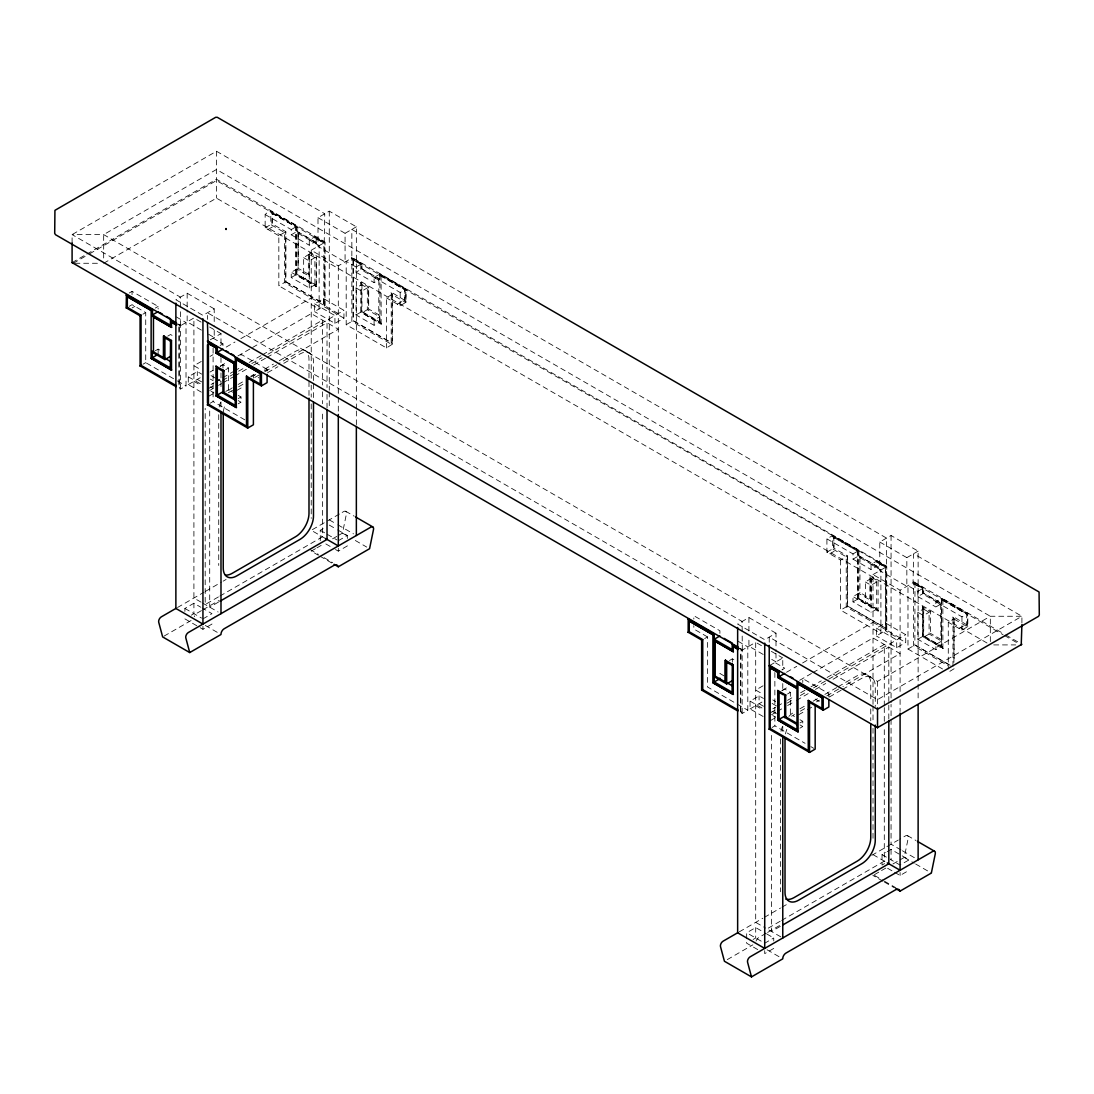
<?xml version="1.0" encoding="UTF-8"?>
<svg xmlns="http://www.w3.org/2000/svg" width="1094" height="1094" viewBox="0 0 1094 1094"><rect width="100%" height="100%" fill="white"/><g stroke="black" fill="none" stroke-linecap="round" stroke-linejoin="round"><path stroke-width="0.75" stroke-dasharray="5 3.75" d="M176.161 316.836L186.021 322.539L186.021 385.908L180.223 389.204L179.252 387.208M278.833 235.73L265.145 227.825L265.145 214.52C275.155 204.674 271.709 218.349 272.037 223.846L285.849 231.668L285.835 281.746L278.833 285.794L278.833 235.73L285.835 231.682M265.145 214.52L291.236 229.59L291.236 234.8L297.035 231.49L298.006 233.487M309.52 253.904L303.653 257.678L303.653 279.462L309.493 275.907L309.52 253.904L308.166 252.468M316.029 243.907L315.072 241.897L309.274 245.206L309.274 239.996L315.072 236.687L316.029 238.697M315.469 236.796L325 242.294L325 305.281L314.621 311.653L314.621 303.845L323.646 298.635L343.954 310.354L343.954 318.176L334.928 323.386L314.621 311.653M311.229 378.319L311.229 250.239L338.306 265.869L351.844 258.061L352.965 260.016M360.747 282.676L361.827 284.563L356.056 287.941L356.056 314.935L374.093 325.342L379.878 322.019L380.862 324.043M391.009 292.686L392.377 294.122L392.377 344.186L386.497 347.96L346.196 324.686L346.196 261.316L356.056 267.018L356.056 272.228L361.936 268.837L379.974 279.243L374.093 282.635L374.093 277.425L379.905 274.115L380.862 276.126M392.377 294.122L386.497 297.896L386.497 347.96M380.302 274.225L406.052 289.089L406.024 302.245L400.185 305.787L386.497 297.896M737.944 641.18L747.804 646.869L747.804 710.238L741.992 713.548L741.035 711.538M840.602 560.06L840.602 610.124L847.604 606.076L847.631 555.998L840.602 560.06L826.914 552.169L826.914 538.863L832.725 535.554L833.683 537.551M826.914 538.863L853.005 553.92L853.005 559.13L858.817 555.82L859.775 557.831M871.289 578.234L865.422 582.008L865.422 603.792L871.262 600.25L871.289 578.234L869.935 576.798M877.812 568.237L876.841 566.227L871.043 569.536L871.043 564.326L876.841 561.017L877.812 563.027M877.238 561.126L886.769 566.637L886.769 629.624L876.39 635.997L876.39 628.175L885.415 622.965L905.723 634.698L905.723 642.506L896.697 647.716L876.39 635.997M873.012 704.358L873.012 574.582L900.089 590.213L913.613 582.405L914.748 584.346M922.515 607.006L923.596 608.893L917.839 612.271L917.839 639.265L935.862 649.686L941.647 646.363L942.631 648.373M942.522 668.967L907.979 649.029L907.979 585.659L917.839 591.348L917.839 596.558L923.705 593.167L941.743 603.573L935.862 606.965L935.862 601.755L941.674 598.445L942.631 600.456M952.792 617.016L954.036 618.848L948.279 622.226L948.279 668.954M942.071 598.555L967.834 613.433L967.807 626.575L961.954 630.13L948.279 622.226M72.095 242.854L72.095 234.608L216.475 151.245L324.768 213.768L324.207 242.759L216.475 180.551L87.985 254.738M351.844 257.405L351.283 258.389L886.386 566.665L886.55 538.111L351.844 229.398L351.844 257.405L886.55 566.118M1021.905 622.855L1021.905 616.264L913.613 553.742L913.052 582.719L1003.075 634.698M404.862 300.385L404.93 289.746L381.122 276.071M885.579 627.983L885.648 567.28L878.072 562.972M922.515 606.855L922.584 636.53L943.206 648.427L922.584 636.53L922.515 606.855L930.474 611.464L930.351 633.317L923.459 637.31L923.473 609.016L929.093 612.257L929.093 634.041L941.633 641.098L940.949 639.32L930.351 633.317M338.237 535.554L342.504 533.093L346.429 513.893A3.802 2.202 -60 0 0 343.831 511.486L340.89 513.182M900.006 859.884L904.273 857.423L908.198 838.223A3.802 2.202 -60 0 0 905.6 835.816L899.719 839.221M954.118 668.735L948.279 672.29M271.914 213.221L295.927 226.882L295.927 274.799M316.029 286.614L315.469 284.713L296.871 274.252L296.871 269.042L309.287 276.208M877.812 610.944L877.238 609.057L858.653 598.582L858.653 593.372L871.056 600.538M72.095 262.615L85.346 254.957M86.823 254.109L216.475 179.252L324.768 241.774M73.216 263.271L86.508 255.599M103.67 263.271L216.475 198.137L987.362 643.204M129.229 293.001L132.046 291.373L158.138 306.429L158.138 309.041M129.229 306.306L132.046 304.679L145.721 312.569L145.721 362.634L175.956 380.083M265.145 227.825L272.146 223.791L272.146 212.701M132.087 307.947L134.904 306.32M268.003 229.48L273.65 226.226M142.904 314.197L145.721 312.569M155.307 308.057L158.138 306.429M291.236 229.59L297.103 226.198L271.353 211.32M214.219 308.864L187.156 293.233L175.874 299.742L202.937 315.373L214.219 308.864L214.219 324.029M317.998 217.679L345.075 233.309L345.075 261.972L317.998 246.341L317.998 217.679L329.28 211.169L356.357 226.8L356.357 409.293M201.036 322.087L193.912 317.971L179.019 326.573L179.019 387.727M311.229 250.239L325 242.294M345.075 233.309L356.357 226.8M167.724 336.145L170.541 334.518L173.358 336.145M155.307 350.764L158.138 349.136L160.886 350.736M315.469 284.713L309.274 287.913L291.236 277.507L291.236 272.297L298.238 268.249L298.566 233.542M291.236 277.507L297.158 274.17M142.904 364.261L145.721 362.634M210.28 339.796L220.988 333.602L220.988 345.567M220.14 345.485L222.957 343.858L222.957 347.769M356.056 267.018L361.936 263.627L361.936 268.837M201.255 361.485L193.912 365.711L201.036 369.827M210.048 356.398L212.988 354.702M226.184 347.085L234.978 342.012M240.844 338.62L311.229 297.978M201.337 392.144L188.277 384.596L188.277 376.787L197.303 371.577L201.652 374.093M188.277 384.596L201.255 377.115M210.048 372.028L212.988 370.333M220.318 366.107L226.184 362.716M237.918 355.947L251.114 348.33M252.577 347.482L311.229 313.609L338.306 329.239L278.191 363.96M220.14 366.408L222.957 364.781L228.578 368.022L228.578 389.82L232.721 392.199M225.761 369.649L228.578 368.022M211.06 384.473L214 382.777M215.463 381.929L221.33 378.551M222.793 377.703L233.063 371.769M234.526 370.921L241.856 366.695M249.2 362.456L260.919 355.687M262.396 354.839L322.511 320.132L322.511 384.965M208.585 388.507L213.74 385.526M222.465 380.493L232.721 374.572M238.588 371.181L244.454 367.803M251.784 363.564L262.054 357.642M267.921 354.251L343.954 310.354M209.706 390.462L212.646 388.767M218.513 385.389L221.439 383.693M222.903 382.845L233.172 376.91M234.636 376.076L246.369 369.293M253.699 365.068L265.432 358.285M266.909 357.437L327.024 322.73L327.024 387.563M208.585 396.329L213.74 393.348M356.056 314.935L361.936 311.544L380.862 322.744M250.581 376.363L253.398 374.736L258.813 377.868M225.761 391.447L228.578 389.82M238.15 384.473L245.494 380.22M251.374 376.828L255.777 374.285M264.598 369.198L273.404 364.111M279.285 360.719L295.448 351.393A19.145 11.049 -60 0 1 308.987 359.201L308.987 396.466M264.256 370.962L267.086 369.334L267.086 372.657M374.093 277.425L400.185 292.481L406.052 289.089M210.28 403.166L213.098 401.539L244.769 419.809M228.318 392.746L232.721 390.202M238.588 386.811L244.454 383.433M254.724 377.498L259.114 374.968M264.98 371.577L276.714 364.808M346.196 324.686L353.198 320.638L391.584 342.805L392.377 344.186M236.783 390.462L244.126 386.223M267.633 372.657L277.917 366.709M283.797 363.317L299.961 353.991A19.145 11.049 -60 0 1 313.486 361.813L313.486 382.134M397.327 304.146L402.961 300.891M238.177 398.613L240.995 396.985L240.995 402.195L238.177 403.823M177.515 607.498L204.004 592.21M205.481 591.362L221.672 582.008M223.135 581.16L226.089 579.464M339.413 514.03L311.229 530.303L325.903 538.768M184.9 611.423L184.9 608.455L193.912 603.245L200.858 607.252M320.255 540.723L320.255 530.303L325.424 527.322M218.403 596.927L205.193 604.544L205.193 408.336M219.867 596.08L322.511 536.812L322.511 410.551M191.341 615.156L193.912 613.666L193.912 603.245M201.446 610.616L197.057 613.146A4.458 2.571 -60 0 0 194.253 616.742M202.91 609.768L218.978 600.497M218.513 602.069L209.706 607.143L209.706 409.238M164.073 636.106L191.081 620.517M315.496 548.682L311.229 551.144L318.354 555.246M316.918 547.862L321.185 545.4M332.549 538.836L336.815 536.375M202.937 618.876L211.962 613.666L202.253 608.045M338.306 540.723L347.331 535.513L347.331 538.48M200.161 627.683L202.937 629.296L211.962 624.086L211.962 621.105M335.53 549.53L338.306 551.144L347.331 545.933L344.555 544.32M826.914 552.169L833.915 548.121L833.915 537.045M829.772 553.81L835.419 550.556M704.673 638.54L707.503 636.913L707.503 686.977L747.804 710.238M853.005 553.92L858.886 550.528L833.122 535.663M776.002 633.194L748.925 617.563L737.643 624.072L764.72 639.703L776.002 633.194L776.002 651.737M879.781 542.022L906.844 557.653L906.844 586.302L879.781 570.671L879.781 542.022L891.063 535.499L918.126 551.13L918.126 682.465M740.802 712.057L740.802 650.916L755.694 642.315L755.694 922.365L765.663 928.122M873.012 574.582L886.769 566.637M906.844 557.653L918.126 551.13M729.493 660.489L732.324 658.861L735.127 660.475M871.289 600.032L870.099 598.541L870.168 576.278L878.072 581.201L871.043 585.249L865.422 582.008M877.238 609.057L871.043 612.257L853.005 601.837L853.005 596.627L860.007 592.592L870.496 598.65M853.005 601.837L858.886 598.445M769.793 665.439L782.771 657.945L782.771 669.897M781.909 669.815L784.726 668.188L774.867 662.499M917.839 591.348L923.705 587.957L923.705 593.167M763.024 685.815L755.694 690.054L762.819 694.17M786.49 672.277L796.747 666.342M802.613 662.964L873.012 622.322M763.106 716.474L750.046 708.939L750.046 701.117L759.072 695.907L763.421 698.423M750.046 708.939L763.024 701.445M782.087 690.437L789.417 686.212M799.687 680.277L811.42 673.507M812.883 672.66L873.012 637.952L900.089 653.583L842.886 686.594M781.909 690.752L784.726 689.111L790.347 692.365L790.347 714.15L794.49 716.543M787.53 693.993L790.347 692.365M930.461 611.478L923.459 615.512L917.839 612.271M772.843 708.803L775.769 707.121M777.232 706.273L781.636 703.729M787.502 700.338L794.832 696.112M800.699 692.721L805.102 690.177M810.969 686.8L821.225 680.865M827.091 677.487L884.294 644.462L884.294 705.89M770.354 712.85L775.509 709.869M787.16 703.141L794.49 698.902M800.357 695.524L806.223 692.133M813.553 687.907L905.723 634.698M771.489 714.806L775.878 712.262M777.355 711.415L781.745 708.871M787.612 705.493L794.941 701.254M796.418 700.406L808.151 693.637M815.481 689.398L825.738 683.476M833.081 679.237L888.807 647.074L888.807 703.374M770.354 720.659L775.509 717.678M917.839 639.265L923.705 635.874L942.631 647.074M799.919 708.803L805.799 705.411M813.143 701.172L817.546 698.628M824.89 694.389L836.65 687.593M838.113 686.745L857.217 675.723A19.145 11.049 -60 0 1 870.756 683.545L870.756 702.17M935.862 601.755L961.954 616.825L967.834 613.433M772.049 727.496L774.867 725.869L805.102 743.318M791.564 716.228L794.49 714.532M800.357 711.155L804.76 708.611M816.493 701.842L819.42 700.146M826.763 695.907L841.423 687.442M907.979 649.029L914.981 644.981L951.506 666.041M798.552 714.806L805.909 710.553M807.372 709.705L811.775 707.162M829.402 696.987L841.163 690.205M842.626 689.357L861.73 678.335A19.145 11.049 -60 0 1 875.268 686.143L875.268 706.478M959.096 628.476L964.744 625.221M799.946 722.943L802.764 721.315L802.764 726.525L799.946 728.153M941.51 641.207L935.862 644.475L935.862 649.686M180.387 307.017L180.387 297.13L72.095 234.608L103.67 234.608L877.525 681.384L990.33 616.264L1021.905 616.264L877.525 699.627L769.232 637.105L769.232 643.696M739.284 931.842L762.833 918.235M764.309 917.387L780.501 908.047M781.964 907.199L787.858 903.794M871.754 855.358L886.468 846.865M886.892 846.619L898.242 840.069M746.669 938.748L746.669 932.785L755.694 927.575L765.403 933.182M884.608 863.563L882.037 865.053L882.037 854.633L885.894 852.404M887.193 851.652L891.063 849.423L900.772 855.029M780.172 921.257L766.976 928.874L782.771 937.996M781.636 920.41L884.294 861.142L884.294 726.361M753.11 939.486L755.694 937.996L755.694 927.575M766.142 933.264L758.839 937.49A4.458 2.571 -60 0 0 756.036 941.086M767.605 932.43L780.747 924.827M780.282 926.399L771.489 931.486L771.489 733.568M727.278 959.616L752.85 944.847M874.434 874.653L880.109 871.371M881.532 870.55L885.798 868.089M892.895 863.986L898.584 860.704M773.745 940.977L773.745 937.996L764.72 943.206L746.669 932.785M773.745 948.416L764.72 953.626L764.72 950.645M894.523 872.274L900.089 875.474L909.1 870.263M308.166 274.252L309.52 275.688M323.646 303.845L325 305.281M404.698 300.577L406.052 302.012M378.606 314.922L379.864 316.754L374.093 320.132L374.093 325.342M361.704 311.681L380.097 322.06M885.415 628.188L886.769 629.624M966.467 624.92L967.834 626.356M923.473 636.011L941.866 646.39M74.912 263.271L100.292 263.271M993.708 644.913L1015.711 644.913M177.625 323.824L180.948 325.465L177.46 323.455M739.366 648.14L742.717 649.809L739.202 647.771M272.174 213.166L295.982 226.841L295.982 274.772L316.604 286.669L291.236 272.297M316.166 243.784L316.166 238.574L323.879 242.95L323.81 303.79L285.725 281.801L285.725 231.75M353.225 259.962L360.815 264.269L360.747 269.521L378.839 279.886L378.77 314.867M379.741 322.087L379.741 316.877L367.324 309.711L367.324 287.927L361.704 284.672L361.676 312.966L368.678 308.918L368.705 287.12L360.815 282.211L360.747 312.228L381.423 324.097L360.815 312.2M833.943 537.51L857.751 551.185L857.696 599.143L878.373 611.013L853.005 596.627M860.335 557.885L878.373 568.292L878.044 562.507M914.994 584.305L922.584 588.613L922.584 593.823L940.608 604.23L940.949 639.32M942.891 600.401L966.699 614.076L966.631 624.865M740.46 711.483L740.898 650.848M913.613 581.748L1004.347 634.123M1005.81 634.971L1018.979 642.575M352.405 258.116L361.936 263.627M914.174 582.459L923.705 587.957M1004.552 635.546L1017.83 643.217M316.166 238.574L323.81 242.977M360.747 264.31L353.102 259.893L353.102 320.706L391.187 342.695L391.255 292.166L405.259 300.631M380.986 276.003L404.862 289.773L404.862 300.522M857.696 551.212L833.819 537.441L833.819 548.19L847.631 555.998M877.935 562.904L885.579 567.321L885.415 630.787L905.723 642.506M914.871 584.237L922.515 588.64L922.515 593.864M942.768 600.332L966.645 614.117M297.445 231.6L315.469 242.006M859.214 555.93L877.238 566.336M941.51 603.71L923.473 593.304L923.473 588.093L913.613 582.405L913.613 645.761L948.156 665.713M298.129 233.378L316.604 243.962L316.275 238.177M309.274 239.996L319.133 245.685L319.133 309.055L278.833 285.794M871.043 564.326L880.902 570.029L880.902 633.399L840.602 610.124M291.236 234.8L309.274 245.206M356.056 272.228L374.093 282.635M853.005 559.13L871.043 569.536M917.839 596.558L935.862 606.965M967.028 624.975L953.024 616.496L952.956 667.025M303.653 257.678L309.274 260.919L316.275 256.871L308.399 251.948L308.33 274.197M356.056 287.941L361.676 291.182L368.678 287.134L368.582 308.987L379.167 314.976M308.727 274.307L298.129 268.317L298.238 232.981M858.653 598.582L876.677 609.002L876.677 581.994L871.056 578.753L871.043 612.257M285.835 281.746L324.207 303.9M847.604 606.076L885.976 628.243M885.579 628.134L847.494 606.144L847.494 556.08M948.553 664.496L914.871 645.036L914.981 583.84M338.306 313.609L284.467 282.525L284.467 232.475L270.792 224.571L270.792 211.265L296.871 226.321L296.871 231.531L314.908 241.952L314.908 236.742L324.768 242.43L324.768 305.8M900.089 637.952L846.236 606.869L846.236 556.805L832.561 548.914L832.561 535.609L858.653 550.665L858.653 555.875L876.677 566.282L876.677 561.072L886.537 566.774L886.537 630.13M343.954 318.176L323.646 306.443L323.646 298.635M314.621 303.845L334.928 315.564L334.928 323.386M876.39 628.175L896.697 639.908L896.697 647.716M305.021 350.436L309.534 353.047M866.79 674.779L871.303 677.377M209.597 327.024L220.988 333.602M757.116 643.135L762.819 646.431M771.366 651.368L782.771 657.945M201.405 330.115L187.156 321.882L187.156 310.081M208.53 334.231L214.219 337.513L214.219 325.711M763.174 654.444L748.925 646.226L748.925 637.788M771.721 659.381L776.002 661.856L776.002 653.419M213.098 338.169L222.957 343.858M267.086 369.334L240.995 354.265L240.995 356.876M177.57 324.166L180.387 325.793L180.387 389.163L177.502 387.495M739.339 648.496L742.156 650.123L742.156 713.493L739.284 711.838M707.503 636.913L693.815 629.009L693.815 625.686M815.167 699.08L819.228 701.418M211.019 375.584L216.721 378.88M218.144 379.7L220.988 381.341M772.788 699.928L775.646 701.569M210.349 379.112L213.262 380.78M238.232 395.385L240.995 396.985M724.037 675.873L719.907 673.48L719.907 678.69M772.132 703.442L777.93 706.792M800.001 719.729L802.764 721.315M238.218 400.582L240.995 402.195M799.987 724.925L802.764 726.525M201.652 381.902L197.303 379.386L197.303 371.577M210.349 386.934L213.262 388.602M763.421 706.245L759.072 703.729L759.072 695.907M772.132 711.264L777.93 714.614M188.277 376.787L201.337 384.322M750.046 701.117L763.106 708.652M193.912 381.341L201.036 385.457M211.019 391.214L213.863 392.869M755.694 705.685L762.819 709.801M772.788 715.558L775.646 717.199M177.392 380.917L186.021 385.908M810.859 746.641L813.731 748.31M345.69 511.267L354.237 516.204M907.459 835.611L916.006 840.534M329.28 519.882L336.405 523.985M337.841 524.819L353.512 533.858M901.032 849.97L891.063 844.212L891.063 704.358M902.454 850.79L916.704 859.022M329.28 525.093L336.227 529.099M337.622 529.893L347.331 535.513M902.167 855.836L909.1 859.843L900.089 865.053L890.366 859.446M342.504 533.093L348.193 536.375M355.318 540.491L366.722 547.082M904.273 857.423L914.242 863.18M915.664 864.014L931.35 873.053M320.255 530.303L325.821 533.503M327.202 534.31L336.925 539.916M882.037 854.633L888.971 858.64M873.012 854.633L888.807 863.754M325.821 543.923L334.149 548.737M887.59 868.267L893.142 871.467M309.889 549.462L318.436 554.398M324.139 557.694L332.685 562.631M874.516 875.446L883.063 880.383M884.485 881.203L895.89 887.781M319.79 556.08L332.603 563.478M882.981 881.231L873.012 875.474A6.796 3.925 -60 0 0 872.834 875.022M884.403 882.051L894.386 887.808M201.036 602.138L193.912 598.035L193.912 317.971M202.472 602.972L218.144 612.011M766.798 933.989L773.745 937.996M184.9 608.455L201.556 618.069M205.316 625.453L218.144 632.852M767.085 949.783L779.913 957.195M184.9 618.876L198.78 626.889M757.773 949.619L746.669 943.206L746.669 940.225M742.32 649.836L742.156 633.002M180.551 325.506L180.387 308.672M990.33 641.549L990.33 616.264L216.475 169.488L103.67 234.608L103.67 259.893M961.954 616.825L961.954 630.13M954.146 618.452L954.146 661.843M953.913 662.362L953.913 618.972L967.588 626.876L967.588 613.57L941.51 598.5L941.51 646.417M942.864 599.936L942.891 648.332M941.674 598.445L941.674 646.376M923.705 608.496L923.705 635.874M918.126 684.174L918.126 701.227M900.089 590.213L900.089 692.666M900.089 699.504L900.089 711.456M900.089 872.492L900.089 875.474M891.063 535.499L891.063 702.649M891.063 849.423L891.063 859.843M888.807 705.083L888.807 718.731M884.294 707.586L884.294 724.652M878.072 581.201L878.072 610.903M877.525 681.384L877.525 706.669M873.012 706.068L873.012 721.438M873.012 728.262L873.012 839.262M870.756 708.953L870.756 720.809M870.099 576.743L870.099 598.541M860.007 557.311L859.898 592.647M858.886 550.528L858.776 598.514M857.874 551.102L857.874 599.033M828.855 696.987L828.855 693.664L802.764 678.608L802.764 682.506M782.771 683.559L782.771 690.382M782.771 726.252L782.771 733.076M780.514 739.024L780.514 889.805A19.145 11.049 -60 0 0 780.624 891.774M774.867 672.509L774.867 725.869M748.925 617.563L748.925 631.047M742.156 631.361L742.156 621.474L207.45 312.761L207.45 319.352M732.324 658.861L732.324 662.212M719.907 633.371L719.907 630.759L693.815 615.703L693.815 619.026M400.185 292.481L400.185 305.787M381.095 275.606L381.122 323.988M379.905 274.115L379.905 322.033M361.936 284.166L361.936 311.544M356.357 411.002L356.357 424.65M353.198 259.497L353.198 320.638M338.306 265.869L338.306 395.659M338.306 397.368L338.306 412.725M338.306 548.162L338.306 551.144M329.28 211.169L329.28 390.257M329.28 391.953L329.28 407.31M327.024 394.387L327.024 408.035M322.511 391.789L322.511 403.727M313.486 383.83L313.486 399.078M311.229 385.143L311.229 397.095M311.229 403.932L311.229 518.337M309.274 287.913L309.287 254.423L314.908 257.664L314.908 284.659L296.871 274.252L297.103 226.198M253.398 374.736L253.398 378.073M222.957 364.781L222.957 368.158M220.988 357.519L220.988 366.052M220.988 372.89L220.988 389.956M220.988 401.908L220.988 408.746M218.732 414.694L218.732 565.461M216.475 151.245L216.475 198.137M213.098 348.165L213.098 401.539M202.937 626.315L202.937 629.296M187.156 293.233L187.156 308.399M179.129 326.518L179.129 387.317M158.138 349.136L158.138 354.347M132.046 291.373L132.046 294.696M223.367 411.809A19.145 11.049 -60 0 1 225.063 405.053M219.197 406.995A19.145 11.049 -60 0 1 220.55 402.442M228.769 390.408A19.145 11.049 -60 0 1 232.27 387.864M785.478 733.937A19.145 11.049 -60 0 1 786.832 729.383M780.966 731.325A19.145 11.049 -60 0 1 782.319 726.785M788.87 716.379A19.145 11.049 -60 0 1 794.039 712.194M361.704 263.75L351.844 258.061L351.844 321.431L392.144 344.692L392.144 294.642L405.819 302.532L405.819 289.226L379.741 274.17L379.741 279.38L361.704 268.96L361.704 263.75M316.289 286.56L316.289 256.858L316.166 286.491"/><path stroke-width="1.5" d="M151.929 358.586L152.49 352.405L164.907 359.57L170.541 356.302M234.786 406.421L235.347 405.45L217.323 395.03L217.323 368.035L222.944 371.276M713.698 682.916L714.259 676.735L726.676 683.9L732.324 680.646M796.555 730.765L797.129 729.78L779.092 719.373L779.092 692.379L777.834 690.533L777.834 720.098L798.073 731.941L797.895 683.846L796.993 681.972L823.208 696.919L823.208 710.225L822.086 708.269M127.533 307.277L126.166 308.07L126.412 294.628L152.49 309.684L152.285 315.66L153.625 316.85M1021.905 624.496L1021.222 644.872M163.772 335.817L164.141 337.567L170.527 341.013L170.295 368.541L171.649 369.977M216.065 366.203L217.159 368.09M235.347 405.45L236.482 407.406M725.554 660.161L725.91 661.911L732.296 665.357M795.994 722.614L796.965 724.625M797.129 729.78L798.087 731.79L777.834 720.098L777.711 690.464L785.67 695.059L785.67 716.857L795.871 722.737M176.161 323.345L170.527 320.091L171.649 322.046M170.527 320.091L170.322 326.08L171.649 327.256M163.772 357.615L164.907 359.57L164.907 337.772M260.317 383.939L261.439 385.895L261.439 372.589L235.347 357.519L236.482 359.475M246.629 376.035L247.203 377.936L261.439 385.895L267.086 382.64L267.086 374.326M234.225 398.284L235.347 400.24L222.944 393.074L222.957 369.84M246.629 426.099L247.6 428.11L253.398 424.8L253.398 381.409M715.394 641.18L714.054 640.004L714.259 634.028L688.181 618.958L689.302 620.913M737.93 647.689L732.296 644.434L733.431 646.39M732.296 644.434L732.091 650.41L733.431 651.6M725.554 681.945L726.676 683.9L726.676 662.116M732.324 663.88L732.064 692.871L733.431 694.307M797.129 687.073L779.092 676.666L779.092 671.456L769.232 665.754L770.354 667.709M808.411 700.379L809.533 702.334L809.533 752.399L808.411 750.443M139.854 315.961L141.208 315.181M127.355 296.775L151.109 310.491L152.49 309.684M158.138 311.64L152.49 314.894L170.527 325.301M170.295 341.15L171.484 340.466L171.484 370.169L151.109 358.408L151.163 310.45M152.257 352.528L153.625 351.748M151.136 358.394L156.729 355.167M139.854 366.025L141.208 365.246M217.323 347.113L217.323 352.323L235.347 362.729L233.993 363.523L215.928 353.13L215.928 347.919L217.323 347.113L207.463 341.424L208.585 343.379M215.956 353.116L222.957 349.068M222.711 371.413L224.065 370.634M222.957 391.775L215.956 395.823L236.304 407.597L236.304 359.68L260.057 373.382L261.439 372.589M215.983 395.809L215.928 367.789M222.711 393.211L224.065 392.418M207.231 404.93L208.421 404.233L208.421 343.42L216.065 347.837M176.038 608.346L161.324 616.852A3.802 2.202 -60 0 0 158.726 622.254L162.65 636.927L189.727 652.557L220.988 634.506A4.458 2.571 -60 0 1 224.133 628.776L333.711 565.516A6.796 3.925 -60 0 1 338.306 566.774L369.567 548.723L373.505 529.523A3.802 2.202 -60 0 0 370.907 527.117L188.4 632.482A3.802 2.202 -60 0 0 185.802 637.884L189.727 652.557M219.976 601.221L327.024 539.41L327.024 409.744M687.948 632.4L689.302 631.621M714.259 634.028L712.905 634.807L712.878 682.752L733.254 694.512L733.254 664.81L725.295 660.215L725.295 682M719.907 635.97L714.259 639.238L732.296 649.645M732.064 665.494L733.254 664.796M714.026 676.871L715.394 676.078M719.907 678.69L712.905 682.724L733.254 694.362M796.965 687.169L795.762 687.852L777.711 677.459L777.711 672.249L779.092 671.456M795.871 687.798L777.834 677.391L784.726 673.398M784.48 695.757L785.834 694.963M777.725 720.153L784.726 716.119M784.48 717.541L785.834 716.748M823.208 696.919L821.854 697.712L798.073 684.01M769 729.26L770.354 728.467M878.318 708.816L1038.507 616.346L1039.3 614.965L1039.068 591.991L217.282 117.304L215.682 117.304L54.932 210.349L54.7 233.309L55.493 234.69L876.718 708.816M1021.905 644.27L877.525 727.633L769.232 665.111L769.232 645.337M737.821 932.69L723.093 941.182A3.802 2.202 -60 0 0 720.495 946.597L724.433 961.257L751.496 976.887L782.771 958.836A4.458 2.571 -60 0 1 785.902 953.12L895.494 889.846A6.796 3.925 -60 0 1 900.089 891.104L931.35 873.053L935.274 853.853A3.802 2.202 -60 0 0 932.676 851.447L750.169 956.812A3.802 2.202 -60 0 0 747.571 962.228L751.496 976.887M783.208 924.717L888.807 863.754L888.807 720.426M208.024 341.096L207.45 322.648M126.166 295.148L127.533 296.583M73.216 263.271L72.095 262.615L72.095 242.854M159.519 312.446L162.295 314.046M166.452 316.44L170.623 318.846M225.733 350.668L228.509 352.268M231.285 353.868L234.061 355.468M724.064 638.376L732.392 643.19M790.278 676.612L793.054 678.212M72.095 262.615L176.517 322.908M207.45 340.767L738.286 647.238M127.369 296.624L151.232 310.409M176.585 325.041L171.484 322.101L171.484 327.462L153.447 317.055L153.447 351.844L163.649 357.724L163.649 335.94L171.484 340.466M236.318 359.529L260.181 373.314L260.181 384.062L246.369 376.09L246.506 426.222L208.421 404.233M713.014 634.752L689.138 620.968L689.138 631.717M733.254 646.431L738.354 649.385M798.087 683.859L821.963 697.644L821.963 708.392L808.151 700.433L808.275 750.552L770.19 728.577L770.19 667.764L777.834 672.181L777.834 677.391M171.484 322.251L176.49 325.137M208.421 343.571L215.928 347.919M712.878 634.821L689.138 621.118L689.138 631.717L702.813 639.607L701.623 640.305L701.623 690.355L702.813 689.671L737.971 709.965M738.259 649.48L733.254 646.581L733.254 651.792L715.216 641.385M770.19 667.914L777.711 672.249M153.461 316.904L171.484 327.311M216.065 353.047L234.102 363.454L234.102 398.394L223.901 392.514L223.901 370.729L215.928 366.134M733.254 651.641L715.23 641.234L715.216 676.188L725.418 682.068L725.418 660.27M126.412 307.934L140.087 315.824L140.087 365.888L176.066 386.661M701.856 640.168L688.181 632.264L688.181 618.958M810.886 703.114L823.208 710.225L828.855 706.97L828.855 700.324M779.092 692.379L783.304 694.813M165.071 358.353L170.623 361.553M726.84 682.697L732.392 685.897M797.129 724.57L784.713 717.404L784.713 695.62M152.49 357.615L170.527 368.022M714.259 681.945L732.296 692.352M151.232 358.326L171.484 370.018M216.065 395.754L236.318 407.447M176.202 385.635L141.044 365.341L141.044 315.277L127.355 307.373L127.301 297.089M207.463 404.794L247.764 428.055L247.764 377.991M701.856 690.232L737.835 711.004M355.659 517.024L372.767 526.898M917.442 841.368L934.536 851.241M325.479 538.521L338.306 545.933L338.306 414.435M887.261 862.865L900.089 870.263L900.089 713.165M334.039 564.299L338.306 566.774M895.808 888.643L900.089 891.104M918.126 704.632L918.126 859.843M877.525 707.859L877.525 727.907M875.268 725.103L875.268 840.301A19.145 11.049 -60 0 1 861.73 863.754L798.552 900.225A19.145 11.049 -60 0 1 785.013 892.403L785.013 738.245M870.756 724.201L870.756 837.703A19.145 11.049 -60 0 1 857.217 861.142L794.039 897.613A19.145 11.049 -60 0 1 785.807 899.145M815.167 705.753L815.167 749.13L809.533 752.399L769.232 729.124L769.232 665.754M796.993 683.627L796.993 729.903M782.771 736.494L782.771 937.996M764.72 643.122L764.72 948.416L737.643 932.785L737.643 627.491M714.095 634.123L714.095 682.041M702.745 639.648L702.745 689.712M356.357 426.345L356.357 535.513M313.486 402.469L313.486 515.971A19.145 11.049 -60 0 1 299.961 539.41L236.783 575.882A19.145 11.049 -60 0 1 223.244 568.073L223.244 413.915M308.987 398.161L308.987 513.359A19.145 11.049 -60 0 1 295.448 536.812L232.27 573.283A19.145 11.049 -60 0 1 225.501 575.088M236.126 359.516L236.126 407.433M235.347 357.519L235.224 405.559M233.966 363.536L233.966 398.339M220.988 412.164L220.988 613.666M207.463 344.76L207.463 403.125M202.937 318.778L202.937 624.086L175.874 608.455L175.874 303.147M163.526 335.872L163.526 357.656M152.326 309.78L152.326 316.385M152.326 351.092L152.326 357.697M225.774 229.152C226.362 230.711 226.362 227.005 225.774 229.152"/></g></svg>
